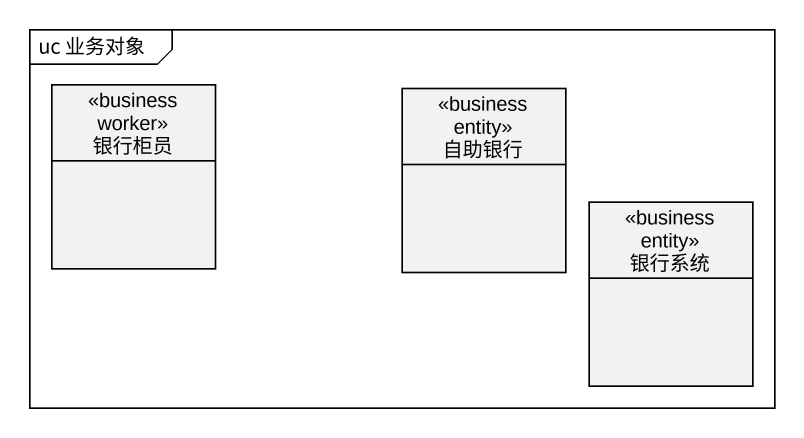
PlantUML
@startuml
mainframe uc 业务对象
hide circle
hide empty members
class 银行柜员 <<business worker>>
class 自助银行 <<business entity>>
class 银行系统 <<business entity>>
@enduml
